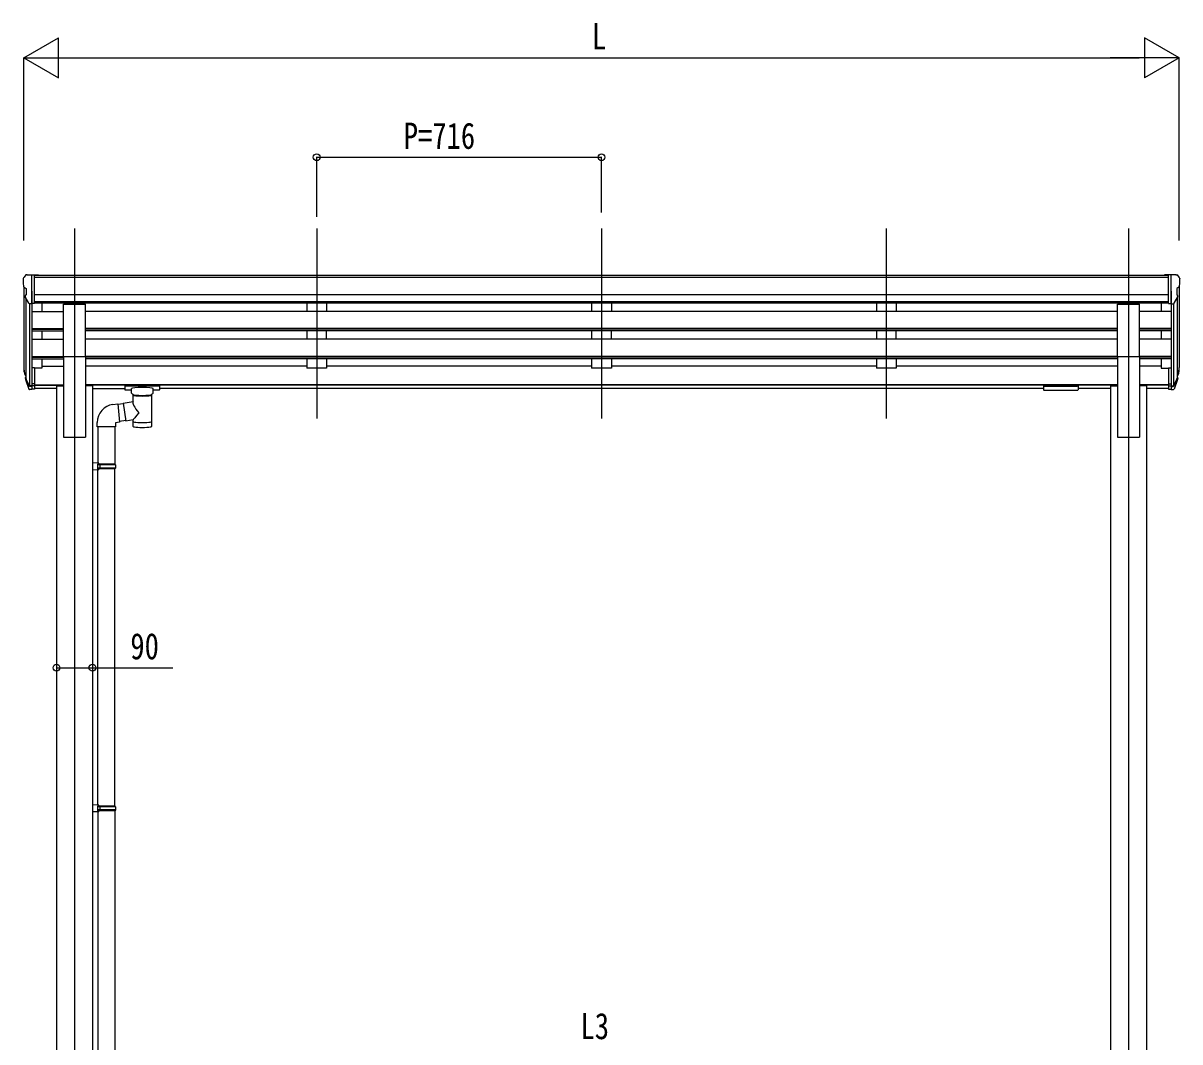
# Model space of a CAD drawing. Units: millimetres, scale not verified. Extents: x -8410 to 8410, y -5940 to 5940.
# Drawn here: x -1843 to 1065, y -3089 to -528 of the extents above; entities that cross this region are included whole.
import ezdxf
from ezdxf.enums import TextEntityAlignment as Align

# ---------------------------------------------------------------- set-up
doc = ezdxf.new("R2010")
doc.units = ezdxf.units.MM
doc.header["$LTSCALE"] = 30
for name, color, linetype in [('0-3_YKK_12', 2, 'Continuous'), ('0-4_YKK_13', 4, 'Continuous'), ('0-5_YKK_A1', 4, 'Continuous'), ('0-6_YKK_D', 6, 'Continuous')]:
    doc.layers.add(name, color=color, linetype=linetype)
doc.styles.add('ＭＳ ゴシック', font='')
doc.styles.get('ＭＳ ゴシック').set_extended_font_data('MS Gothic')

msp = doc.modelspace()

# ---------------------------------------------------------------- linework, layer by layer
at = {"layer": '0-3_YKK_12'}
for p, q in [((-1713.92, -1044.2), (-1713.92, -4218.61)), ((-1104.92, -1044.2), (-1104.92, -1521.72)), ((-388.92, -1044.2), (-388.92, -1521.72)), ((327.08, -1044.2), (327.08, -1521.72)), ((936.08, -1044.2), (936.08, -4218.61))]:
    msp.add_line(p, q, dxfattribs=at)
at = {"layer": '0-4_YKK_13'}
for p, q in [((-1836.01, -1161.15), (-1840.07, -1166.96)), ((-1832.92, -1160.59), (-1835.25, -1160.73)), ((-1832.92, -1160.59), (-1814.42, -1160.59)), ((-1820.92, -1233.57), (-1820.92, -1160.59)), ((-1814.42, -1160.59), (-1804.42, -1160.67)), ((-1814.42, -1232.57), (-1814.42, -1160.59)), ((-1804.42, -1162.19), (-1804.42, -1160.67)), ((1036.59, -1160.59), (1026.59, -1160.67)), ((1026.59, -1162.19), (1026.59, -1160.67)), ((1036.59, -1232.57), (1036.59, -1160.59)), ((1055.09, -1160.59), (1036.59, -1160.59)), ((1043.09, -1233.57), (1043.09, -1160.59)), ((1055.09, -1160.59), (1057.42, -1160.73)), ((1058.18, -1161.15), (1062.24, -1166.96)), ((-1842.92, -1169.96), (-1842.92, -1170.59)), ((-1840.38, -1191.77), (-1835.07, -1194.84)), ((1062.55, -1191.77), (1057.24, -1194.84)), ((1065.09, -1169.96), (1065.09, -1170.59)), ((-1828.54, -1231.76), (-1837.54, -1216.17)), ((-1834.92, -1195.1), (-1834.92, -1211.38)), ((1050.71, -1231.76), (1059.71, -1216.17)), ((1057.09, -1195.1), (1057.09, -1211.38)), ((-1820.92, -1233.57), (-1826.12, -1233.25)), ((-1814.42, -1232.57), (-1820.92, -1232.57)), ((-1741.42, -1366.03), (-1741.42, -1234.24)), ((-1741.42, -1234.24), (-1686.42, -1234.24)), ((-1686.42, -1366.03), (-1686.42, -1234.24)), ((908.58, -1366.03), (908.58, -1234.24)), ((908.58, -1234.24), (963.58, -1234.24)), ((963.58, -1366.03), (963.58, -1234.24)), ((1036.59, -1232.57), (1043.09, -1232.57)), ((1043.09, -1233.57), (1048.29, -1233.25)), ((-1741.42, -1366.03), (-1686.42, -1366.03)), ((908.58, -1366.03), (963.58, -1366.03)), ((-1820.92, -1394.31), (-1820.92, -1449.08)), ((-1814.42, -1394.31), (-1820.92, -1394.31)), ((-1814.42, -1394.31), (-1814.42, -1448.34)), ((1036.59, -1394.31), (1036.59, -1448.34)), ((1036.59, -1394.31), (1043.09, -1394.31)), ((1043.09, -1394.31), (1043.09, -1449.08)), ((-1839.82, -1408.5), (-1835.94, -1416.45)), ((-1839.22, -1407.12), (-1835.94, -1414.19)), ((-1837.51, -1419.78), (-1837.17, -1424.18)), ((-1837.17, -1424.18), (-1828.36, -1447.73)), ((-1836.55, -1423.62), (-1828.36, -1439.79)), ((-1827.35, -1438.66), (-1835.1, -1423.26)), ((1049.52, -1438.66), (1057.27, -1423.26)), ((1058.72, -1423.62), (1050.53, -1439.79)), ((1059.34, -1424.18), (1050.53, -1447.73)), ((1061.39, -1407.12), (1058.11, -1414.19)), ((1061.99, -1408.5), (1058.11, -1416.45)), ((1059.68, -1419.78), (1059.34, -1424.18)), ((-1820.92, -1439.34), (-1826.05, -1439.34)), ((-1820.92, -1441.15), (-1825.76, -1441.15)), ((-1820.92, -1449.08), (-1825.76, -1449.08)), ((-1814.42, -1434.44), (-1820.92, -1434.44)), ((-1814.42, -1439.32), (-1820.92, -1439.32)), ((-1814.42, -1448.34), (-1820.92, -1448.34)), ((-1586.92, -1438.89), (-1586.92, -1449.65)), ((-1501.92, -1438.23), (-1584.92, -1438.23)), ((-1501.92, -1440.4), (-1584.92, -1440.4)), ((-1570.42, -1450.31), (-1584.92, -1450.31)), ((-1570.42, -1457.12), (-1570.42, -1446.85)), ((-1516.42, -1457.12), (-1516.42, -1446.85)), ((-1501.92, -1450.31), (-1516.42, -1450.31)), ((-1499.92, -1438.89), (-1499.92, -1449.65)), ((-1499.92, -1439.08), (-1499.92, -1440.62)), ((722.09, -1438.89), (722.09, -1449.65)), ((722.09, -1439.08), (722.09, -1440.62)), ((724.09, -1438.23), (807.09, -1438.23)), ((724.09, -1440.4), (807.09, -1440.4)), ((724.09, -1450.31), (807.09, -1450.31)), ((809.09, -1438.89), (809.09, -1449.65)), ((1036.59, -1434.44), (1043.09, -1434.44)), ((1036.59, -1439.32), (1043.09, -1439.32)), ((1036.59, -1448.34), (1043.09, -1448.34)), ((1043.09, -1439.34), (1048.22, -1439.34)), ((1043.09, -1441.15), (1047.93, -1441.15)), ((1043.09, -1449.08), (1047.93, -1449.08)), ((-1591.54, -1483.1), (-1566.32, -1479.19)), ((-1566.32, -1479.2), (-1566.32, -1461.61)), ((-1520.51, -1461.62), (-1520.5, -1541.91)), ((-1617.28, -1486.56), (-1604.76, -1485)), ((-1591.25, -1484.98), (-1604.58, -1487.05)), ((-1591.54, -1483.1), (-1584.52, -1528.36)), ((-1656.68, -1542.57), (-1656.68, -1531.66)), ((-1584.81, -1526.48), (-1600.91, -1528.98)), ((-1566.32, -1525.54), (-1584.52, -1528.36)), ((-1566.33, -1541.91), (-1566.32, -1525.29)), ((-1610.68, -1542.57), (-1656.68, -1542.57)), ((-1654.72, -1542.57), (-1654.72, -1633.97)), ((-1612.72, -1542.57), (-1612.72, -1636.53)), ((-1652.72, -1634.03), (-1668.72, -1633.56)), ((-1668.72, -1633.56), (-1668.72, -1651.5)), ((-1652.72, -1651.03), (-1668.72, -1651.5)), ((-1652.72, -1636.03), (-1654.72, -1636.03)), ((-1611.72, -1636.53), (-1654.72, -1636.53)), ((-1610.72, -1638.53), (-1654.72, -1638.53)), ((-1610.72, -1646.53), (-1654.72, -1646.53)), ((-1611.72, -1648.53), (-1654.72, -1648.53)), ((-1654.72, -2493.23), (-1654.72, -1651.09)), ((-1652.72, -1636.03), (-1652.72, -1634.03)), ((-1652.72, -1651.03), (-1652.72, -1649.03)), ((-1650.24, -1638.53), (-1649.81, -1636.53)), ((-1612.72, -2495.78), (-1612.72, -1648.53)), ((-1610.72, -1638.53), (-1611.72, -1636.53)), ((-1610.72, -1646.53), (-1611.72, -1648.53)), ((-1610.72, -1638.53), (-1610.72, -1646.53)), ((-1652.72, -2493.28), (-1668.72, -2492.81)), ((-1668.72, -2492.81), (-1668.72, -2510.76)), ((-1652.72, -2495.28), (-1654.72, -2495.28)), ((-1611.72, -2495.78), (-1654.72, -2495.78)), ((-1610.72, -2497.78), (-1654.72, -2497.78)), ((-1652.72, -2495.28), (-1652.72, -2493.28)), ((-1650.24, -2497.78), (-1649.81, -2495.78)), ((-1610.72, -2497.78), (-1611.72, -2495.78)), ((-1610.72, -2497.78), (-1610.72, -2505.78)), ((-1652.72, -2510.28), (-1668.72, -2510.76)), ((-1610.72, -2505.78), (-1654.72, -2505.78)), ((-1611.72, -2507.78), (-1654.72, -2507.78)), ((-1654.72, -2510.34), (-1654.72, -3343.61)), ((-1652.72, -2510.28), (-1652.72, -2508.28)), ((-1612.72, -2507.78), (-1612.72, -3343.61)), ((-1610.72, -2505.78), (-1611.72, -2507.78))]:
    msp.add_line(p, q, dxfattribs=at)
for points in [[(-1584.92, -1438.23), (-1585.27, -1438.23), (-1585.8, -1438.26), (-1586.25, -1438.31), (-1586.55, -1438.38), (-1586.72, -1438.48), (-1586.84, -1438.62), (-1586.91, -1438.8), (-1586.92, -1438.89)], [(-1584.92, -1450.31), (-1585.27, -1450.31), (-1585.8, -1450.28), (-1586.25, -1450.23), (-1586.55, -1450.16), (-1586.72, -1450.06), (-1586.84, -1449.92), (-1586.91, -1449.74), (-1586.92, -1449.65)], [(-1499.92, -1438.89), (-1499.95, -1438.7), (-1500.04, -1438.56), (-1500.13, -1438.46), (-1500.24, -1438.4), (-1500.36, -1438.36), (-1500.65, -1438.3), (-1501.14, -1438.25), (-1501.68, -1438.23), (-1501.92, -1438.23)], [(-1499.92, -1449.65), (-1499.95, -1449.85), (-1500.04, -1449.98), (-1500.13, -1450.08), (-1500.24, -1450.14), (-1500.36, -1450.18), (-1500.65, -1450.24), (-1501.14, -1450.29), (-1501.68, -1450.31), (-1501.92, -1450.31)], [(722.09, -1438.89), (722.12, -1438.7), (722.21, -1438.56), (722.3, -1438.46), (722.41, -1438.4), (722.53, -1438.36), (722.82, -1438.3), (723.31, -1438.25), (723.85, -1438.23), (724.09, -1438.23)], [(722.09, -1449.65), (722.12, -1449.85), (722.21, -1449.98), (722.3, -1450.08), (722.41, -1450.14), (722.53, -1450.18), (722.82, -1450.24), (723.31, -1450.29), (723.85, -1450.31), (724.09, -1450.31)], [(807.09, -1438.23), (807.44, -1438.23), (807.97, -1438.26), (808.42, -1438.31), (808.72, -1438.38), (808.89, -1438.48), (809.01, -1438.62), (809.08, -1438.8), (809.09, -1438.89)], [(807.09, -1450.31), (807.44, -1450.31), (807.97, -1450.28), (808.42, -1450.23), (808.72, -1450.16), (808.89, -1450.06), (809.01, -1449.92), (809.08, -1449.74), (809.09, -1449.65)], [(-1566.32, -1461.61), (-1566.55, -1461.52), (-1567.9, -1460.78), (-1569.02, -1459.93), (-1569.77, -1459.07), (-1570.23, -1458.17), (-1570.41, -1457.28)], [(-1516.45, -1457.07), (-1516.43, -1457.42), (-1516.68, -1458.38), (-1517.2, -1459.26), (-1518, -1460.1), (-1519.11, -1460.9), (-1520.52, -1461.62)], [(-1604.76, -1485), (-1600.75, -1530.83), (-1610.68, -1532.57), (-1610.68, -1542.57)], [(-1652.72, -1649.03), (-1654.72, -1649.03), (-1654.72, -1636.03)], [(-1650.24, -1638.53), (-1650.24, -1646.53), (-1649.81, -1648.53)], [(-1652.72, -2508.28), (-1654.72, -2508.28), (-1654.72, -2495.28)], [(-1650.24, -2497.78), (-1650.24, -2505.78), (-1649.81, -2507.78)]]:
    msp.add_lwpolyline(points, dxfattribs=at)
for centre, radius, start, end in [((-1835.19, -1161.73), 1, 93.5, 145), ((1057.36, -1161.73), 1, 35, 86.5), ((-1839.92, -1169.96), 3, 93, 180), ((-1640.92, -1170.59), 202, 180, 184.94904), ((-1836.01, -1187.4), 6.18, 185.7035, 224.99897), ((1062.09, -1169.96), 3, 0, 87), ((1058.18, -1187.4), 6.18, 315.00103, 354.2965), ((863.09, -1170.59), 202, 355.05096, 0), ((-1834.94, -1214.67), 3, 94.7167, 210), ((-1835.22, -1211.38), 0.3, 274.7167, 0), ((-1835.22, -1195.1), 0.3, 0, 60), ((1057.39, -1195.1), 0.3, 120, 180), ((1057.39, -1211.38), 0.3, 180, 265.2833), ((1057.11, -1214.67), 3, 330, 85.2833), ((-1825.94, -1230.26), 3, 210, 266.5), ((1048.11, -1230.26), 3, 273.5, 330), ((-1811.73, -1399.38), 29.53, 186.50806, 197.98144), ((-1810.33, -1397.63), 30.41, 187.1552, 198.19734), ((1032.5, -1397.63), 30.41, 341.80266, 352.8448), ((1033.9, -1399.38), 29.53, 342.01856, 353.49194), ((-1610.77, -1532.01), 45.91, 98.14944, 179.55845)]:
    msp.add_arc(centre, radius, start, end, dxfattribs=at)
for centre, major_axis, ratio, start_param, end_param in [((-1752.26, -1399.82), (-89.06, 1.43), 0.57596, 6.1962358, 6.3678173), ((-1753.05, -1393.14), (87.93, 4.42), 0.541684, 3.0659337, 3.2228513), ((975.22, -1393.14), (-87.93, 4.42), 0.541684, 3.060334, 3.2172517), ((974.43, -1399.82), (89.06, 1.43), 0.57596, 6.1985533, 6.3701348), ((-1836.2, -1419.78), (1.3, 0), 0.90356, 1.3700892, 3.347195), ((-1750.28, -1403.58), (-89.07, 0), 0.90356, 0.2056023, 0.2515348), ((-1751, -1399.72), (-88.05, 0), 0.90356, 0.2662965, 0.3003836), ((973.17, -1399.72), (88.05, 0), 0.90356, 5.9828017, 6.0168888), ((1058.37, -1419.78), (-1.3, 0), 0.90356, 2.9359903, 4.9130961), ((972.45, -1403.58), (89.07, 0), 0.90356, 6.0316505, 6.077583), ((-1825.76, -1438.44), (-3, 0), 0.90356, 0.5235988, 1.5707963), ((-1825.76, -1446.37), (3, 0), 0.90356, 3.6651914, 4.712389), ((-1826.05, -1437.99), (-1.5, 0), 0.90356, 0.5235988, 1.5707963), ((-1584.92, -1440.62), (-2, 0), 0.109601, 4.712389, 6.2831853), ((-1543.42, -1446.85), (-27, 0), 0.122176, 3.1415927, 6.2831853), ((-1501.92, -1440.62), (-2, 0), 0.109601, 3.1415927, 4.712389), ((724.09, -1440.62), (2, 0), 0.109601, 1.5707963, 3.1415927), ((807.09, -1440.62), (2, 0), 0.109601, 0, 1.5707963), ((1047.93, -1438.44), (3, 0), 0.90356, 4.712389, 5.7595865), ((1047.93, -1446.37), (-3, 0), 0.90356, 1.5707963, 2.6179939), ((1048.22, -1437.99), (1.5, 0), 0.90356, 4.712389, 5.7595865), ((-1554.42, -1457.12), (-16, 0), 0.361356, 0, 0.0194874), ((-1543.42, -1505.74), (22.81, -26.62), 0.234429, 3.1563334, 4.5976381), ((-1543.4, -1462.08), (-22.92, 0.42), 0.07247, 0.0008089, 1.5716053), ((-1543.4, -1463.7), (-22.92, 0.42), 0.07247, 0.0008089, 1.5716053), ((-1543.43, -1462.08), (22.91, 0.42), 0.072511, 4.711586, 6.2823824), ((-1543.43, -1463.7), (22.91, 0.42), 0.072511, 4.711586, 6.2823824), ((-1545.97, -1503.09), (-20.32, -22.25), 0.045535, 4.9756507, 6.2441899), ((-1543.42, -1529.47), (-22.91, 0), 0.122865, 6.2831853, 9.424778), ((-1543.42, -1541.91), (-22.92, 0), 0.101955, 6.2829723, 9.4248207)]:
    msp.add_ellipse(centre, major_axis=major_axis, ratio=ratio, start_param=start_param, end_param=end_param, dxfattribs=at)
at = {"layer": '0-5_YKK_A1'}
for p, q in [((1036.59, -1162.19), (-1814.42, -1162.19)), ((-1840.92, -1191.16), (-1840.92, -1393.95)), ((1036.59, -1167.41), (-1814.42, -1167.41)), ((1063.09, -1191.16), (1063.09, -1393.95)), ((-1835.94, -1218.93), (-1835.94, -1420.66)), ((-1820.92, -1201.69), (-1820.92, -1394.31)), ((1036.59, -1210.94), (-1814.42, -1210.94)), ((1043.09, -1201.69), (1043.09, -1394.31)), ((1058.11, -1218.93), (1058.11, -1420.66)), ((-1826.92, -1233.1), (-1826.92, -1439.09)), ((1036.59, -1228.79), (-1814.42, -1228.79)), ((1036.59, -1232.04), (-1814.42, -1232.04)), ((-1795.92, -1232.04), (-1795.92, -1252.62)), ((-1129.92, -1232.14), (-1129.92, -1252.62)), ((-1079.92, -1232.14), (-1079.92, -1252.62)), ((-413.92, -1232.14), (-413.92, -1252.62)), ((-363.92, -1232.14), (-363.92, -1252.62)), ((302.08, -1232.14), (302.08, -1252.62)), ((352.08, -1232.14), (352.08, -1252.62)), ((1018.09, -1232.04), (1018.09, -1252.62)), ((1049.09, -1233.1), (1049.09, -1439.09)), ((-1820.92, -1252.62), (-1741.42, -1252.62)), ((908.58, -1252.62), (-1686.42, -1252.62)), ((-1079.92, -1252.62), (-1129.92, -1252.62)), ((-363.92, -1252.62), (-413.92, -1252.62)), ((352.08, -1252.62), (302.08, -1252.62)), ((1043.09, -1252.62), (963.58, -1252.62)), ((-1820.92, -1295.98), (-1741.42, -1295.98)), ((-1820.92, -1297.48), (-1741.42, -1297.48)), ((-1820.92, -1301.79), (-1741.42, -1301.79)), ((-1795.92, -1301.79), (-1795.92, -1322.72)), ((908.58, -1295.98), (-1686.42, -1295.98)), ((908.58, -1297.48), (-1686.42, -1297.48)), ((908.58, -1301.79), (-1686.42, -1301.79)), ((-1129.92, -1301.79), (-1129.92, -1322.72)), ((-1079.92, -1322.72), (-1079.92, -1301.79)), ((-413.92, -1301.79), (-413.92, -1322.72)), ((-363.92, -1322.72), (-363.92, -1301.79)), ((302.08, -1301.79), (302.08, -1322.72)), ((352.08, -1322.72), (352.08, -1301.79)), ((1043.09, -1295.98), (963.58, -1295.98)), ((1043.09, -1297.48), (963.58, -1297.48)), ((1043.09, -1301.79), (963.58, -1301.79)), ((1018.09, -1301.79), (1018.09, -1322.72)), ((-1820.92, -1322.72), (-1741.42, -1322.72)), ((908.58, -1322.72), (-1686.42, -1322.72)), ((-1079.92, -1322.72), (-1129.92, -1322.72)), ((-363.92, -1322.72), (-413.92, -1322.72)), ((352.08, -1322.72), (302.08, -1322.72)), ((1043.09, -1322.72), (963.58, -1322.72)), ((-1820.92, -1366.08), (-1741.42, -1366.08)), ((-1741.42, -1366.03), (-1741.42, -1568.61)), ((-1686.42, -1366.03), (-1686.42, -1568.61)), ((908.58, -1366.08), (-1686.42, -1366.08)), ((908.58, -1366.03), (908.58, -1568.61)), ((963.58, -1366.03), (963.58, -1568.61)), ((1043.09, -1366.08), (963.58, -1366.08)), ((-1820.92, -1367.58), (-1741.42, -1367.58)), ((-1820.92, -1371.9), (-1741.42, -1371.9)), ((-1795.92, -1394.94), (-1814.42, -1394.94)), ((-1795.92, -1371.9), (-1795.92, -1394.94)), ((-1795.92, -1390), (-1741.42, -1390)), ((908.58, -1367.58), (-1686.42, -1367.58)), ((908.58, -1371.9), (-1686.42, -1371.9)), ((-1129.92, -1390), (-1686.42, -1390)), ((-1129.92, -1371.9), (-1129.92, -1394.94)), ((-1079.92, -1394.94), (-1129.92, -1394.94)), ((-1079.92, -1371.9), (-1079.92, -1394.94)), ((-413.92, -1390), (-1079.92, -1390)), ((-413.92, -1371.9), (-413.92, -1394.94)), ((-363.92, -1394.94), (-413.92, -1394.94)), ((-363.92, -1371.9), (-363.92, -1394.94)), ((302.08, -1390), (-363.92, -1390)), ((302.08, -1371.9), (302.08, -1394.94)), ((352.08, -1394.94), (302.08, -1394.94)), ((352.08, -1371.9), (352.08, -1394.94)), ((908.58, -1390), (352.08, -1390)), ((1043.09, -1367.58), (963.58, -1367.58)), ((1043.09, -1371.9), (963.58, -1371.9)), ((1018.08, -1390), (963.58, -1390)), ((1018.09, -1371.9), (1018.09, -1394.94)), ((1018.09, -1394.94), (1036.59, -1394.94)), ((-1814.42, -1437.01), (-1741.42, -1437.01)), ((-1814.42, -1438.41), (-1741.42, -1438.41)), ((-1759.12, -1446.1), (-1814.42, -1446.1)), ((-1759.12, -1439.61), (-1759.12, -3343.61)), ((-1759.12, -1439.61), (-1741.42, -1439.61)), ((908.58, -1437.01), (-1686.42, -1437.01)), ((908.58, -1438.41), (-1686.42, -1438.41)), ((-1668.72, -1439.61), (-1686.42, -1439.61)), ((-1668.72, -1439.61), (-1668.72, -3343.61)), ((-1668.72, -1446.1), (-1586.92, -1446.1)), ((722.09, -1446.1), (-1499.92, -1446.1)), ((890.88, -1446.1), (809.09, -1446.1)), ((890.88, -1439.61), (890.88, -3343.61)), ((890.88, -1439.61), (908.58, -1439.61)), ((1036.59, -1437.01), (963.58, -1437.01)), ((1036.59, -1438.41), (963.58, -1438.41)), ((981.28, -1439.61), (963.58, -1439.61)), ((981.28, -1439.61), (981.28, -3343.61)), ((1036.59, -1446.1), (981.28, -1446.1)), ((-1741.42, -1568.61), (-1686.42, -1568.61)), ((908.58, -1568.61), (963.58, -1568.61))]:
    msp.add_line(p, q, dxfattribs=at)
at = {"layer": '0-6_YKK_D'}
for p, q in [((-1840.92, -615.21), (-1754.31, -565.21)), ((-1754.31, -665.21), (-1754.31, -565.21)), ((1063.08, -615.21), (976.48, -565.21)), ((976.48, -565.21), (976.48, -665.21)), ((-1840.92, -1074.78), (-1840.92, -614.21)), ((-1840.92, -615.21), (-1754.31, -665.21)), ((-1840.92, -615.21), (-1667.71, -615.21)), ((-1740.92, -615.21), (963.08, -615.21)), ((1063.08, -615.21), (889.88, -615.21)), ((1063.08, -615.21), (976.48, -665.21)), ((1063.08, -1074.78), (1063.08, -614.21)), ((-1104.92, -1015.31), (-1104.92, -864.21)), ((-1104.92, -865.21), (-388.92, -865.21)), ((-388.92, -1004.18), (-388.92, -864.21))]:
    msp.add_line(p, q, dxfattribs=at)
msp.add_lwpolyline([(-1759.12, -2148.16), (-1668.72, -2148.16), (-1466.48, -2148.16)], dxfattribs=at)
for centre in [(-1104.92, -865.21), (-388.92, -865.21), (-1759.12, -2148.16), (-1668.72, -2148.16)]:
    msp.add_circle(centre, 8.5, dxfattribs=at)

# ---------------------------------------------------------------- texts
at = {"layer": '0-6_YKK_D', "style": 'ＭＳ ゴシック', "width": 0.8}
for s, p in [('L', (-412.92, -613.91)), ('P=716', (-886.12, -863.91)), ('90', (-1573.38, -2146.86)), ('L3', (-441.72, -3101.55))]:
    msp.add_text(s, height=65.98, dxfattribs=at).set_placement(p, align=Align.BOTTOM_LEFT)

doc.saveas('drawing.dxf')
